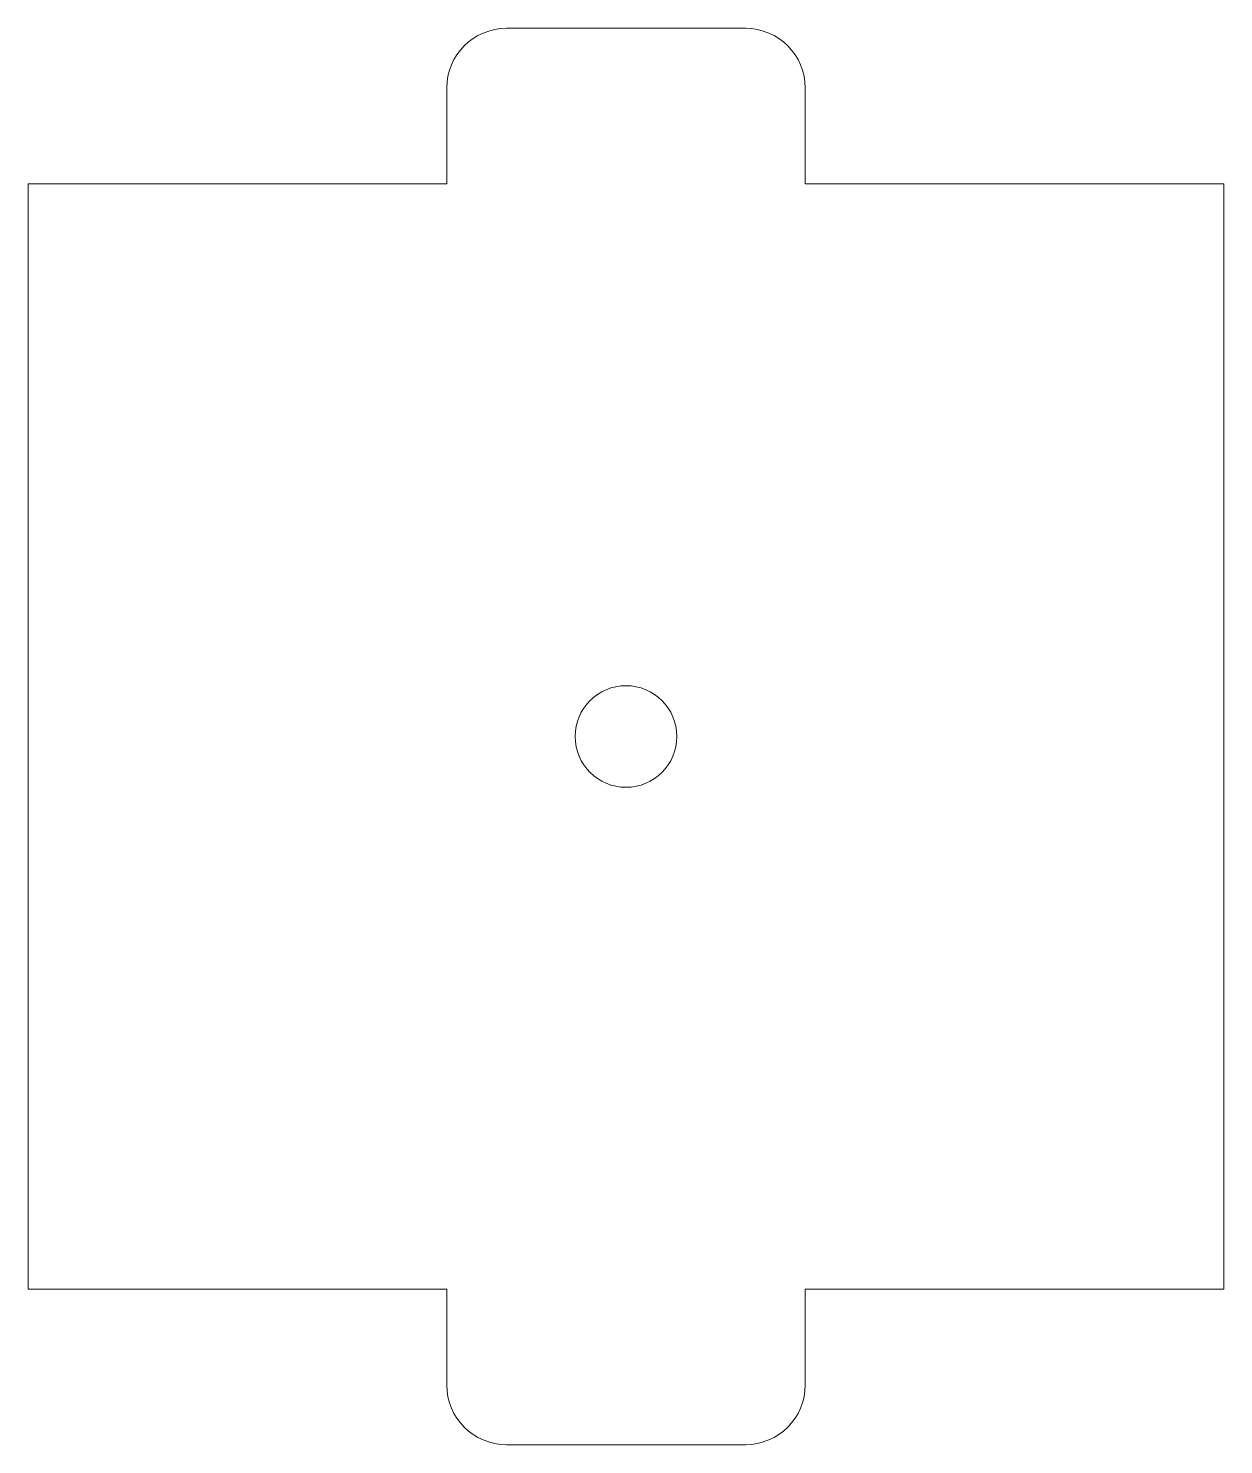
# Model space of a CAD drawing. Header units: millimetres. Extents: x -25 to 25, y -29.6 to 29.6.
import ezdxf

# ---------------------------------------------------------------- set-up
doc = ezdxf.new("R2010")
doc.units = ezdxf.units.MM

msp = doc.modelspace()

# ---------------------------------------------------------------- linework, layer by layer
at = {"color": 7, "linetype": 'Continuous', "lineweight": 15}
for p, q in [((5, 29.62), (-5, 29.62)), ((-7.5, 27.12), (-7.5, 23.12)), ((7.5, 23.12), (7.5, 27.12)), ((-25, 23.12), (-25, -23.12)), ((-7.5, 23.12), (-25, 23.12)), ((25, 23.12), (7.5, 23.12)), ((25, -23.12), (25, 23.12)), ((-25, -23.12), (-7.5, -23.12)), ((-7.5, -27.12), (-7.5, -23.12)), ((7.5, -23.12), (7.5, -27.12)), ((7.5, -23.12), (25, -23.12)), ((5, -29.62), (-5, -29.62))]:
    msp.add_line(p, q, dxfattribs=at)
msp.add_circle((0, 0), 2.125, dxfattribs=at)
for centre, start, end in [((-5, 27.12), 90, 180), ((5, 27.12), 0, 90), ((-5, -27.12), 180, 270), ((5, -27.12), 270, 0)]:
    msp.add_arc(centre, 2.5, start, end, dxfattribs=at)

doc.saveas('drawing.dxf')
